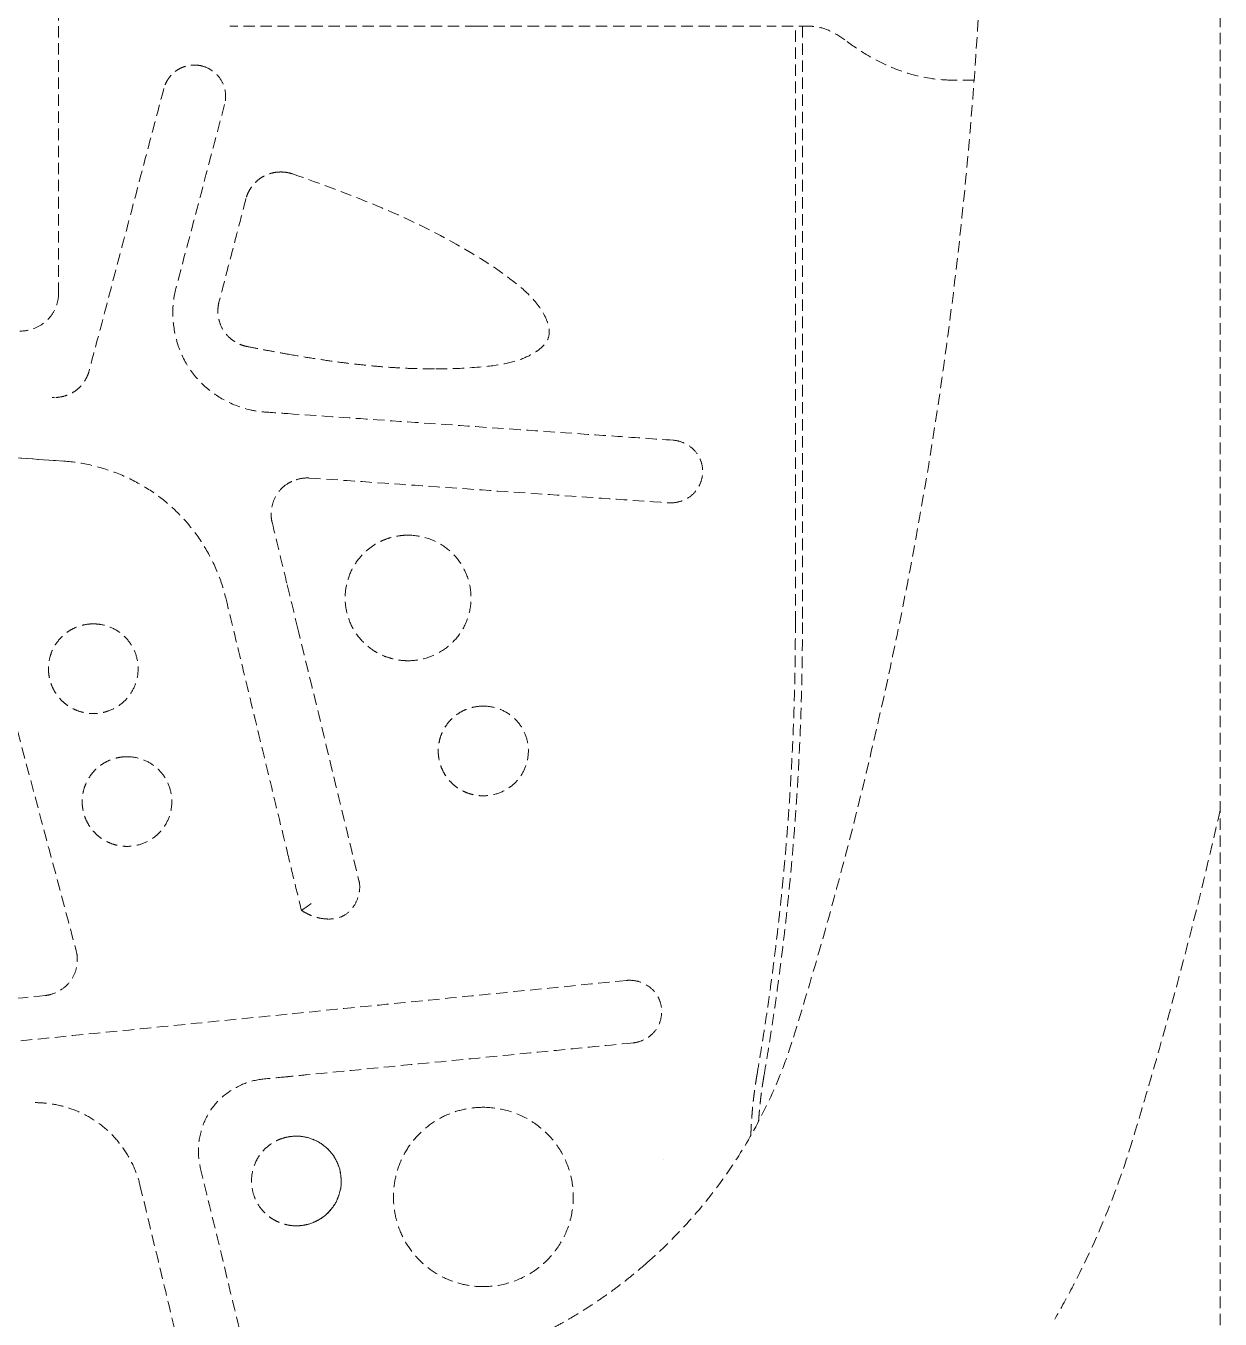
# Model space of a CAD drawing. Header units: millimetres. Extents: x -4151 to 3726, y -2931 to 1353.
# Drawn here: x -208.3 to -75.1, y -318.5 to -174.3 of the extents above; entities that cross this region are included whole.
import ezdxf

# ---------------------------------------------------------------- set-up
doc = ezdxf.new("R2010")
doc.units = ezdxf.units.MM
doc.linetypes.add('HIDDEN', pattern=[1.905, 1.27, -0.635])
doc.layers.add('DIKOM_ОБЪЕКТ', color=7, linetype='Continuous')

msp = doc.modelspace()

# ---------------------------------------------------------------- linework, layer by layer
at = {"layer": 'DIKOM_ОБЪЕКТ', "color": 7, "linetype": 'HIDDEN', "lineweight": 15, "extrusion": (1, -3.44509e-16, -2.22045e-16)}
for p, q in [((-204.683, -204.138), (-204.683, -87.471)), ((-162.741, -212.521), (-162.746, -212.521)), ((-179.179, -217.505), (-179.097, -217.511)), ((-136.38, -227.464), (-136.446, -227.464)), ((-165.68, -231.069), (-165.679, -231.069)), ((-174.522, -273.88), (-174.537, -273.88)), ((-141.016, -280.713), (-140.956, -280.713)), ((-178.155, -298.097), (-178.145, -298.097)), ((-178.146, -308.097), (-178.156, -308.097))]:
    msp.add_line(p, q, dxfattribs=at)
at = {"layer": 'DIKOM_ОБЪЕКТ', "color": 7, "linetype": 'HIDDEN', "lineweight": 15}
for points, degree in [([(-75.086, 82.15), (-75.086, -373.759)], 1), ([(-158.062, -174.305), (-177.061, -174.305)], 1), ([(-120.824, -174.305), (-122.356, -174.305), (-123.889, -174.305), (-125.422, -174.305)], 3), ([(-122.474, -240.805), (-122.474, -174.305)], 1), ([(-121.688, -174.305), (-121.688, -240.805)], 1), ([(-189.539, -178.63), (-189.237, -178.628), (-188.932, -178.664), (-188.64, -178.742)], 3), ([(-102.533, -180.305), (-103.352, -180.305), (-104.17, -180.305), (-104.989, -180.305)], 3), ([(-192.926, -181.229), (-193.846, -184.704), (-195.69, -191.67), (-198.469, -202.172), (-200.332, -209.208), (-201.266, -212.735)], 3), ([(-179.89, -190.557), (-179.646, -190.556), (-179.401, -190.577), (-179.161, -190.62)], 3), ([(-179.878, -190.557), (-179.882, -190.557), (-179.886, -190.557), (-179.89, -190.557)], 3), ([(-179.161, -190.62), (-179.067, -190.637), (-178.974, -190.657), (-178.882, -190.681)], 3), ([(-178.882, -190.681), (-178.778, -190.707), (-178.676, -190.738), (-178.576, -190.773)], 3), ([(-183.768, -193.528), (-184.103, -194.811), (-184.772, -197.378), (-185.776, -201.228), (-186.446, -203.795), (-186.78, -205.078)], 3), ([(-183.697, -210.01), (-183.191, -210.11), (-182.182, -210.308), (-180.679, -210.592), (-179.684, -210.773), (-179.188, -210.86)], 3), ([(-162.715, -212.521), (-162.705, -212.521), (-162.695, -212.521), (-162.685, -212.521)], 3), ([(-205.143, -215.712), (-205.229, -215.712), (-205.315, -215.709), (-205.402, -215.703)], 3), ([(-205.402, -215.703), (-205.315, -215.709), (-205.138, -215.712), (-205.139, -215.712)], 3), ([(-205.139, -215.712), (-205.139, -215.712), (-205.139, -215.712), (-205.139, -215.712)], 3), ([(-181.703, -217.331), (-180.862, -217.389), (-180.02, -217.447), (-179.179, -217.505)], 3), ([(-181.702, -217.332), (-181.702, -217.332), (-181.702, -217.332), (-181.702, -217.332)], 3), ([(-204.094, -222.809), (-203.037, -222.882), (-200.963, -223.2), (-197.933, -224.163), (-195.094, -225.574), (-192.508, -227.411), (-190.263, -229.651), (-188.395, -232.211), (-186.937, -235.037), (-186.276, -237.026), (-186.027, -238.055)], 3), ([(-204.094, -222.809), (-204.092, -222.809), (-204.091, -222.809), (-204.089, -222.809)], 3), ([(-176.94, -224.683), (-176.862, -224.683), (-176.783, -224.686), (-176.705, -224.692)], 3), ([(-176.705, -224.692), (-172.215, -225), (-163.248, -225.622), (-149.879, -226.544), (-141.049, -227.154), (-136.663, -227.457)], 3), ([(-178.671, -225.078), (-178.846, -225.16), (-179.016, -225.254), (-179.179, -225.359)], 3), ([(-136.663, -227.457), (-136.59, -227.462), (-136.518, -227.464), (-136.446, -227.464)], 3), ([(-136.413, -227.464), (-136.411, -227.464), (-136.41, -227.464), (-136.409, -227.464)], 3), ([(-180.866, -229.626), (-180.866, -229.626), (-180.866, -229.626), (-180.866, -229.626)], 3), ([(-180.857, -229.623), (-180.293, -231.955), (-179.728, -234.286), (-179.164, -236.617)], 3), ([(-165.68, -231.069), (-165.688, -231.069), (-165.697, -231.069), (-165.705, -231.069)], 3), ([(-165.679, -231.069), (-165.679, -231.069), (-165.68, -231.069), (-165.68, -231.069)], 3), ([(-179.183, -236.575), (-179.183, -236.575), (-179.183, -236.575), (-179.183, -236.575)], 3), ([(-179.164, -236.617), (-178.78, -238.199), (-178.397, -239.781), (-178.013, -241.363)], 3), ([(-186.027, -238.055), (-185.267, -241.193), (-183.747, -247.47), (-181.468, -256.884), (-179.948, -263.16), (-179.188, -266.298)], 3), ([(-200.807, -240.961), (-201.078, -240.961), (-201.597, -241.004), (-202.361, -241.186), (-203.096, -241.489), (-203.767, -241.904), (-204.363, -242.417), (-204.875, -243.015), (-205.287, -243.688), (-205.587, -244.423), (-205.767, -245.189), (-205.829, -245.973), (-205.763, -246.759), (-205.578, -247.525), (-205.277, -248.251), (-204.867, -248.916), (-204.356, -249.511), (-203.76, -250.022), (-203.091, -250.433), (-202.358, -250.735), (-201.595, -250.917), (-201.078, -250.961), (-200.807, -250.961)], 3), ([(-200.802, -240.961), (-200.804, -240.961), (-200.806, -240.961), (-200.807, -240.961)], 3), ([(-200.805, -240.961), (-200.805, -240.961), (-200.805, -240.961), (-200.805, -240.961)], 3), ([(-165.705, -245.069), (-165.696, -245.069), (-165.688, -245.069), (-165.679, -245.069)], 3), ([(-165.692, -245.069), (-165.692, -245.069), (-165.692, -245.069), (-165.692, -245.069)], 3), ([(-165.679, -245.069), (-165.678, -245.069), (-165.678, -245.069), (-165.677, -245.069)], 3), ([(-200.805, -250.961), (-200.805, -250.961), (-200.805, -250.961), (-200.805, -250.961)], 3), ([(-157.321, -250.133), (-157.592, -250.133), (-158.113, -250.177), (-158.878, -250.36), (-159.614, -250.664), (-160.285, -251.08), (-160.881, -251.594), (-161.392, -252.193), (-161.803, -252.865), (-162.102, -253.599), (-162.281, -254.363), (-162.342, -255.145), (-162.277, -255.929), (-162.093, -256.693), (-161.793, -257.419), (-161.384, -258.083), (-160.874, -258.679), (-160.278, -259.19), (-159.609, -259.603), (-158.876, -259.906), (-158.111, -260.089), (-157.592, -260.133), (-157.321, -260.133)], 3), ([(-157.283, -250.133), (-157.296, -250.133), (-157.308, -250.133), (-157.321, -250.133)], 3), ([(-157.302, -250.133), (-157.302, -250.133), (-157.302, -250.133), (-157.302, -250.133)], 3), ([(-197.044, -255.777), (-197.315, -255.777), (-197.834, -255.821), (-198.598, -256.003), (-199.333, -256.306), (-200.004, -256.72), (-200.6, -257.234), (-201.112, -257.832), (-201.524, -258.505), (-201.824, -259.24), (-202.004, -260.005), (-202.066, -260.789), (-202, -261.576), (-201.815, -262.341), (-201.514, -263.068), (-201.104, -263.732), (-200.593, -264.328), (-199.997, -264.839), (-199.328, -265.25), (-198.595, -265.552), (-197.832, -265.734), (-197.315, -265.777), (-197.044, -265.777)], 3), ([(-197.039, -255.777), (-197.041, -255.777), (-197.043, -255.777), (-197.044, -255.777)], 3), ([(-197.041, -255.777), (-197.041, -255.777), (-197.042, -255.777), (-197.042, -255.777)], 3), ([(-157.321, -260.133), (-157.308, -260.133), (-157.296, -260.133), (-157.283, -260.133)], 3), ([(-157.302, -260.133), (-157.302, -260.133), (-157.302, -260.133), (-157.302, -260.133)], 3), ([(-197.044, -265.777), (-197.043, -265.777), (-197.041, -265.777), (-197.039, -265.777)], 3), ([(-197.042, -265.777), (-197.042, -265.777), (-197.041, -265.777), (-197.041, -265.777)], 3), ([(-179.188, -266.298), (-178.922, -267.398), (-178.389, -269.597), (-177.856, -271.797), (-177.59, -272.897)], 3), ([(-177.59, -272.897), (-177.586, -272.897), (-177.583, -272.897), (-177.579, -272.897)], 3), ([(-174.543, -273.88), (-174.536, -273.88), (-174.529, -273.88), (-174.522, -273.88)], 3), ([(-174.529, -273.88), (-174.529, -273.88), (-174.528, -273.88), (-174.528, -273.88)], 3), ([(-141.334, -280.729), (-145.489, -281.148), (-153.846, -281.978), (-166.482, -283.231), (-174.95, -284.074), (-179.188, -284.496)], 3), ([(-141.016, -280.713), (-141.122, -280.713), (-141.227, -280.718), (-141.334, -280.729)], 3), ([(-140.983, -280.713), (-140.984, -280.713), (-140.985, -280.713), (-140.986, -280.713)], 3), ([(-140.953, -280.713), (-140.954, -280.713), (-140.955, -280.713), (-140.956, -280.713)], 3), ([(-206.184, -282.412), (-206.184, -282.412), (-206.184, -282.412), (-206.184, -282.412)], 3), ([(-140.548, -287.684), (-140.548, -287.684), (-140.548, -287.684), (-140.548, -287.684)], 3), ([(-179.179, -291.469), (-180.078, -291.557), (-180.976, -291.645), (-181.875, -291.733)], 3), ([(-181.873, -291.732), (-181.873, -291.732), (-181.873, -291.732), (-181.873, -291.732)], 3), ([(-179.178, -291.468), (-179.178, -291.468), (-179.178, -291.468), (-179.178, -291.468)], 3), ([(-157.321, -294.88), (-158.026, -294.88), (-159.401, -295.029), (-161.407, -295.667), (-163.225, -296.716), (-164.784, -298.115), (-166.037, -299.819), (-166.89, -301.733), (-167.336, -303.808), (-167.342, -305.901), (-166.904, -307.982), (-166.061, -309.899), (-164.812, -311.614), (-163.253, -313.022), (-161.423, -314.083), (-159.408, -314.729), (-158.027, -314.88), (-157.321, -314.88)], 3), ([(-157.283, -294.88), (-157.296, -294.88), (-157.308, -294.88), (-157.321, -294.88)], 3), ([(-178.155, -298.097), (-178.494, -298.097), (-178.838, -298.132), (-179.188, -298.205)], 3), ([(-137.164, -300.699), (-137.164, -300.699), (-137.164, -300.699), (-137.164, -300.699)], 3), ([(-179.188, -307.987), (-178.84, -308.061), (-178.497, -308.097), (-178.156, -308.097)], 3), ([(-139.046, -312.238), (-139.046, -312.238), (-139.046, -312.238), (-139.046, -312.238)], 3), ([(-157.321, -314.88), (-157.308, -314.88), (-157.296, -314.88), (-157.283, -314.88)], 3)]:
    msp.add_open_spline(points, degree=degree, dxfattribs=at)
for points, knots in [([(-122.681, -287.043), (-121.696, -283.865), (-120.744, -280.676), (-118.041, -271.269), (-116.383, -265.021), (-113.323, -252.469), (-111.92, -246.162), (-109.375, -233.507), (-108.231, -227.155), (-106.202, -214.418), (-105.317, -208.03), (-103.808, -195.23), (-103.184, -188.815), (-102.195, -175.972), (-101.831, -169.541), (-101.388, -157.342), (-101.283, -151.573), (-101.283, -145.805)], [0, 0, 0, 0, 10.0005635, 10.0005635, 29.4140422, 29.4140422, 48.8079181, 48.8079181, 68.1757715, 68.1757715, 87.5231124, 87.5231124, 106.8534432, 106.8534432, 126.1711518, 126.1711518, 143.4760141, 143.4760141, 143.4760141, 143.4760141]), ([(-185.554, -174.305), (-185.553, -174.305), (-185.541, -174.305), (-185.496, -174.305), (-185.438, -174.305), (-185.397, -174.305), (-185.385, -174.305)], [0.00011801, 0.00011801, 0.00011801, 0.00011801, 0.29244512, 0.58215629, 0.87651456, 1, 1, 1, 1]), ([(-177.061, -174.305), (-177.821, -174.305), (-178.575, -174.305), (-180.07, -174.305), (-180.799, -174.305), (-182.221, -174.305), (-182.902, -174.305), (-184.204, -174.305), (-184.814, -174.305), (-185.385, -174.305)], [0, 0, 0, 0, 0.18057128, 0.18057128, 0.36114256, 0.36114256, 0.54171384, 0.54171384, 0.72228513, 0.72228513, 0.72228513, 0.72228513]), ([(-116.961, -175.835), (-117.562, -175.383), (-118.134, -175.043), (-119.255, -174.54), (-119.795, -174.393), (-120.483, -174.314), (-120.654, -174.305), (-120.824, -174.305)], [0, 0, 0, 0, 10.0058445, 10.0058445, 20.9229233, 20.9229233, 24.6044182, 24.6044182, 24.6044182, 24.6044182]), ([(-104.989, -180.305), (-105.824, -180.305), (-106.66, -180.239), (-108.689, -179.924), (-109.877, -179.606), (-112.245, -178.716), (-113.424, -178.138), (-115.386, -176.961), (-116.177, -176.425), (-116.961, -175.835)], [0, 0, 0, 0, 10.0018969, 10.0018969, 24.3572685, 24.3572685, 38.9819311, 38.9819311, 49.0313582, 49.0313582, 49.0313582, 49.0313582]), ([(-188.647, -178.742), (-188.821, -178.696), (-189.165, -178.635), (-189.704, -178.621), (-190.169, -178.679), (-190.539, -178.77), (-190.894, -178.889), (-191.325, -179.093), (-191.712, -179.369), (-191.986, -179.62), (-192.242, -179.893), (-192.516, -180.264), (-192.766, -180.734), (-192.881, -181.058), (-192.926, -181.229)], [0, 0, 0, 0, 0.1, 0.2, 0.3, 0.35, 0.4, 0.5, 0.6, 0.65, 0.7, 0.8, 0.9, 1, 1, 1, 1]), ([(-188.64, -178.742), (-188.312, -178.829), (-187.995, -178.969), (-187.394, -179.341), (-187.108, -179.584), (-186.616, -180.155), (-186.413, -180.496), (-186.149, -181.188), (-186.072, -181.542), (-186.022, -182.272), (-186.055, -182.657), (-186.151, -183.021)], [0, 0, 0, 0, 1.0182965, 1.0182965, 2.1199215, 2.1199215, 3.2771791, 3.2771791, 4.3418484, 4.3418484, 5.4711321, 5.4711321, 5.4711321, 5.4711321]), ([(-186.151, -183.021), (-187.004, -186.243), (-187.858, -189.465), (-189.668, -196.306), (-190.626, -199.924), (-191.584, -203.542)], [0, 0, 0, 0, 10.0000002, 10.0000002, 21.2288993, 21.2288993, 21.2288993, 21.2288993]), ([(-179.887, -190.557), (-180.05, -190.557), (-180.413, -190.578), (-180.879, -190.667), (-181.271, -190.79), (-181.646, -190.94), (-182.094, -191.186), (-182.573, -191.561), (-182.989, -191.999), (-183.335, -192.485), (-183.597, -192.994), (-183.72, -193.345), (-183.768, -193.528)], [0.1177625, 0.1177625, 0.1177625, 0.1177625, 0.2, 0.3, 0.35, 0.4, 0.5, 0.6, 0.7, 0.8, 0.9, 1, 1, 1, 1]), ([(-179.188, -190.617), (-179.388, -190.582), (-179.617, -190.56), (-179.849, -190.557), (-179.882, -190.557)], [0, 0, 0, 0, 0.1, 0.11703685, 0.11703685, 0.11703685, 0.11703685]), ([(-178.576, -190.773), (-175.43, -191.875), (-172.298, -193.023), (-165.986, -195.661), (-162.802, -197.172), (-157.46, -200.254), (-155.195, -201.689), (-152.372, -204.044), (-151.645, -204.778), (-150.759, -206.023), (-150.49, -206.466), (-150.12, -207.304), (-149.992, -207.698), (-149.924, -208.308), (-149.925, -208.522), (-149.997, -208.98), (-150.091, -209.226), (-150.327, -209.625), (-150.46, -209.793), (-150.81, -210.161), (-151.042, -210.35), (-151.666, -210.784), (-152.078, -211.003), (-153.222, -211.515), (-153.986, -211.753), (-155.733, -212.122), (-156.725, -212.227), (-159.187, -212.446), (-160.666, -212.506), (-162.326, -212.52), (-162.505, -212.521), (-162.685, -212.521)], [0, 0, 0, 0, 10.0047572, 10.0047572, 20.567084, 20.567084, 28.5943581, 28.5943581, 31.654149, 31.654149, 33.1941185, 33.1941185, 34.4071555, 34.4071555, 35.0375415, 35.0375415, 35.7983975, 35.7983975, 36.4316866, 36.4316866, 37.3257413, 37.3257413, 38.7217715, 38.7217715, 41.112043, 41.112043, 44.1184436, 44.1184436, 48.5806422, 48.5806422, 49.1227528, 49.1227528, 49.1227528, 49.1227528]), ([(-204.683, -204.138), (-204.683, -204.528), (-204.747, -204.921), (-204.987, -205.702), (-205.176, -206.095), (-205.679, -206.835), (-206.013, -207.181), (-206.748, -207.715), (-207.149, -207.92), (-208.025, -208.219), (-208.518, -208.305), (-209.004, -208.305)], [0, 0, 0, 0, 1.1694342, 1.1694342, 2.4505745, 2.4505745, 3.8529447, 3.8529447, 5.1738403, 5.1738403, 6.6331363, 6.6331363, 6.6331363, 6.6331363]), ([(-191.584, -203.542), (-191.825, -204.453), (-191.936, -205.406), (-191.921, -207.32), (-191.788, -208.298), (-191.276, -210.218), (-190.881, -211.175), (-189.853, -212.899), (-189.211, -213.682), (-187.777, -215.006), (-186.981, -215.568), (-185.248, -216.5), (-184.289, -216.865), (-182.78, -217.212), (-182.242, -217.294), (-181.703, -217.331)], [0, 0, 0, 0, 2.8275594, 2.8275594, 5.7418366, 5.7418366, 8.788339, 8.788339, 11.7651426, 11.7651426, 14.6438444, 14.6438444, 17.6700434, 17.6700434, 19.2914229, 19.2914229, 19.2914229, 19.2914229]), ([(-186.78, -205.078), (-186.824, -205.248), (-186.887, -205.588), (-186.915, -206.118), (-186.872, -206.67), (-186.715, -207.4), (-186.332, -208.268), (-185.719, -208.97), (-185.141, -209.415), (-184.673, -209.686), (-184.193, -209.887), (-183.866, -209.976), (-183.697, -210.01)], [0, 0, 0, 0, 0.0833333, 0.1666667, 0.25, 0.3333333, 0.5, 0.6666667, 0.75, 0.8333333, 0.9166667, 1, 1, 1, 1]), ([(-179.188, -210.86), (-178.328, -211.013), (-176.67, -211.292), (-174.378, -211.637), (-172.261, -211.914), (-170.309, -212.13), (-168.505, -212.291), (-166.834, -212.405), (-165.29, -212.478), (-163.926, -212.515), (-163.114, -212.521), (-162.746, -212.521)], [0, 0, 0, 0, 0.02380952, 0.04761905, 0.07142857, 0.0952381, 0.11904762, 0.14285714, 0.16666667, 0.19047619, 0.21178982, 0.21178982, 0.21178982, 0.21178982]), ([(-201.266, -212.735), (-201.334, -212.993), (-201.52, -213.482), (-201.94, -214.157), (-202.476, -214.737), (-203.119, -215.198), (-203.842, -215.52), (-204.528, -215.681), (-204.965, -215.711), (-205.141, -215.712)], [0, 0, 0, 0, 0.14285714, 0.28571429, 0.42857143, 0.57142857, 0.71428571, 0.85714286, 0.95242629, 0.95242629, 0.95242629, 0.95242629]), ([(-284.197, -217.265), (-279.528, -217.589), (-270.059, -218.245), (-255.294, -219.267), (-239.425, -220.364), (-222.192, -221.556), (-210.254, -222.382), (-204.089, -222.809)], [0, 0, 0, 0, 0.1748904, 0.3546958, 0.5529685, 0.7691159, 1, 1, 1, 1]), ([(-179.097, -217.511), (-175.772, -217.74), (-172.448, -217.969), (-164.627, -218.508), (-160.131, -218.817), (-151.179, -219.434), (-146.72, -219.743), (-140.224, -220.191), (-138.165, -220.333), (-136.113, -220.474)], [0, 0, 0, 0, 10.002355, 10.002355, 23.5833959, 23.5833959, 37.1627386, 37.1627386, 43.4888456, 43.4888456, 43.4888456, 43.4888456]), ([(-136.113, -220.474), (-135.782, -220.496), (-135.453, -220.572), (-134.789, -220.819), (-134.451, -221.007), (-133.823, -221.493), (-133.533, -221.812), (-133.127, -222.484), (-132.988, -222.834), (-132.824, -223.556), (-132.8, -223.937), (-132.873, -224.679), (-132.973, -225.049), (-133.278, -225.731), (-133.489, -226.052), (-133.995, -226.597), (-134.297, -226.827), (-134.949, -227.184), (-135.306, -227.315), (-135.904, -227.438), (-136.142, -227.464), (-136.38, -227.464)], [0.0000197, 0.0000197, 0.0000197, 0.0000197, 1.0034113, 1.0034113, 2.1482269, 2.1482269, 3.405103, 3.405103, 4.5095139, 4.5095139, 5.6265297, 5.6265297, 6.7462357, 6.7462357, 7.8725432, 7.8725432, 8.9901151, 8.9901151, 10.1211785, 10.1211785, 10.8416786, 10.8416786, 10.8416786, 10.8416786]), ([(-231.688, -220.899), (-231.39, -220.92), (-222.191, -221.556), (-212.993, -222.193), (-204.094, -222.809)], [0.65550605, 0.65550605, 0.65550605, 0.65550605, 0.66666667, 1, 1, 1, 1]), ([(-176.94, -224.683), (-177.336, -224.683), (-177.737, -224.748), (-178.305, -224.922), (-178.491, -224.994), (-178.671, -225.078)], [0, 0, 0, 0, 1.1909864, 1.1909864, 1.786526, 1.786526, 1.786526, 1.786526]), ([(-179.179, -225.359), (-179.561, -225.608), (-179.907, -225.926), (-180.417, -226.619), (-180.605, -226.988), (-180.871, -227.769), (-180.948, -228.193), (-180.97, -228.952), (-180.937, -229.295), (-180.858, -229.623)], [0, 0, 0, 0, 1.3676115, 1.3676115, 2.5814131, 2.5814131, 3.8437633, 3.8437633, 4.8592449, 4.8592449, 4.8592449, 4.8592449]), ([(-165.705, -231.069), (-166.048, -231.069), (-166.71, -231.119), (-167.687, -231.331), (-168.633, -231.681), (-169.51, -232.162), (-170.311, -232.765), (-171.254, -233.711), (-172.16, -235.109), (-172.729, -237.076), (-172.728, -239.068), (-172.157, -241.031), (-171.077, -242.703), (-169.799, -243.817), (-168.629, -244.456), (-167.683, -244.806), (-166.707, -245.018), (-166.047, -245.069), (-165.705, -245.069)], [0, 0, 0, 0, 0.0454545, 0.0909091, 0.1363636, 0.1818182, 0.2272727, 0.2727273, 0.3636364, 0.4545455, 0.5454545, 0.6363636, 0.7272727, 0.8181818, 0.8636364, 0.9090909, 0.9545455, 1, 1, 1, 1]), ([(-165.679, -231.069), (-164.921, -231.069), (-164.155, -231.195), (-162.706, -231.679), (-162.007, -232.051), (-160.801, -232.982), (-160.271, -233.543), (-159.418, -234.806), (-159.093, -235.53), (-158.705, -236.998), (-158.628, -237.76), (-158.723, -239.258), (-158.895, -240.012), (-159.465, -241.415), (-159.875, -242.08), (-160.866, -243.216), (-161.454, -243.708), (-162.757, -244.48), (-163.492, -244.761), (-164.714, -245.017), (-165.197, -245.069), (-165.677, -245.069)], [0.0000018, 0.0000018, 0.0000018, 0.0000018, 2.2778307, 2.2778307, 4.5964154, 4.5964154, 6.858759, 6.858759, 9.1756715, 9.1756715, 11.4155068, 11.4155068, 13.6774294, 13.6774294, 15.9612882, 15.9612882, 18.2081399, 18.2081399, 20.5169724, 20.5169724, 21.9626926, 21.9626926, 21.9626926, 21.9626926]), ([(-212.216, -241.859), (-211.355, -245.079), (-210.494, -248.299), (-207.328, -260.146), (-205.023, -268.773), (-202.717, -277.399)], [0, 0, 0, 0, 10.0000002, 10.0000002, 36.7881673, 36.7881673, 36.7881673, 36.7881673]), ([(-200.802, -240.961), (-200.802, -240.961), (-200.802, -240.961), (-200.801, -240.961), (-200.8, -240.961), (-200.797, -240.961), (-200.794, -240.961), (-200.785, -240.961), (-200.777, -240.961), (-200.749, -240.961), (-200.727, -240.961), (-200.641, -240.963), (-200.576, -240.965), (-200.317, -240.981), (-200.123, -241.004), (-199.388, -241.134), (-198.853, -241.321), (-197.897, -241.853), (-197.462, -242.2), (-196.732, -243.004), (-196.427, -243.473), (-196, -244.466), (-195.866, -244.999), (-195.772, -246.079), (-195.819, -246.639), (-196.081, -247.697), (-196.3, -248.208), (-196.884, -249.116), (-197.254, -249.525), (-198.099, -250.203), (-198.588, -250.477), (-199.234, -250.71), (-199.369, -250.752), (-199.622, -250.82), (-199.741, -250.847), (-200.17, -250.93), (-200.488, -250.961), (-200.802, -250.961)], [0, 0, 0, 0, 0.0008, 0.0008, 0.0032, 0.0032, 0.0104, 0.0104, 0.0320001, 0.0320001, 0.0968014, 0.0968014, 0.2912372, 0.2912372, 0.8754134, 0.8754134, 2.5308473, 2.5308473, 4.156841, 4.156841, 5.7898895, 5.7898895, 7.3984963, 7.3984963, 9.0411414, 9.0411414, 10.6665963, 10.6665963, 12.2793492, 12.2793492, 13.9171063, 13.9171063, 14.3396739, 14.3396739, 14.7048954, 14.7048954, 15.6508056, 15.6508056, 15.6508056, 15.6508056]), ([(-178.013, -241.363), (-177.227, -244.602), (-176.442, -247.842), (-174.158, -257.259), (-172.658, -263.437), (-171.161, -269.615)], [0, 0, 0, 0, 10.0000074, 10.0000074, 29.0727434, 29.0727434, 29.0727434, 29.0727434]), ([(-157.283, -250.133), (-156.734, -250.133), (-156.178, -250.226), (-155.134, -250.579), (-154.633, -250.849), (-153.772, -251.521), (-153.395, -251.925), (-152.79, -252.832), (-152.561, -253.349), (-152.29, -254.399), (-152.238, -254.945), (-152.313, -256.013), (-152.439, -256.55), (-152.852, -257.547), (-153.148, -258.02), (-153.859, -258.826), (-154.279, -259.174), (-155.21, -259.719), (-155.735, -259.918), (-156.603, -260.097), (-156.944, -260.133), (-157.283, -260.133)], [0, 0, 0, 0, 1.6553797, 1.6553797, 3.3216814, 3.3216814, 4.9435139, 4.9435139, 6.5965513, 6.5965513, 8.1984273, 8.1984273, 9.8098436, 9.8098436, 11.4402097, 11.4402097, 13.0419504, 13.0419504, 14.6905173, 14.6905173, 15.7132588, 15.7132588, 15.7132588, 15.7132588]), ([(-197.039, -255.777), (-196.497, -255.777), (-195.949, -255.868), (-194.929, -256.211), (-194.444, -256.468), (-193.601, -257.109), (-193.229, -257.496), (-192.622, -258.367), (-192.385, -258.866), (-192.091, -259.887), (-192.023, -260.42), (-192.059, -261.478), (-192.165, -262.016), (-192.534, -263.02), (-192.807, -263.498), (-193.473, -264.321), (-193.87, -264.681), (-194.757, -265.26), (-195.262, -265.481), (-196.19, -265.721), (-196.616, -265.777), (-197.039, -265.777)], [0, 0, 0, 0, 1.6241939, 1.6241939, 3.2292229, 3.2292229, 4.8011352, 4.8011352, 6.4152485, 6.4152485, 7.9888453, 7.9888453, 9.5912633, 9.5912633, 11.1987317, 11.1987317, 12.7684943, 12.7684943, 14.3779399, 14.3779399, 15.646323, 15.646323, 15.646323, 15.646323]), ([(-75.086, -261.743), (-75.711, -264.493), (-76.357, -267.237), (-78.626, -276.531), (-80.352, -283.055), (-83.075, -292.591), (-83.973, -295.634), (-84.9, -298.669)], [82.4610247, 82.4610247, 82.4610247, 82.4610247, 90.9304413, 90.9304413, 111.2010284, 111.2010284, 120.7381756, 120.7381756, 120.7381756, 120.7381756]), ([(-171.161, -269.615), (-171.095, -269.884), (-171.072, -270.166), (-171.096, -270.76), (-171.153, -271.077), (-171.361, -271.766), (-171.536, -272.138), (-172.001, -272.825), (-172.309, -273.147), (-172.956, -273.567), (-173.283, -273.7), (-173.919, -273.851), (-174.232, -273.882), (-174.543, -273.88)], [0, 0, 0, 0, 0.8310423, 0.8310423, 1.7838736, 1.7838736, 2.9889295, 2.9889295, 4.2742477, 4.2742477, 5.3038401, 5.3038401, 6.236276, 6.236276, 6.236276, 6.236276]), ([(-176.48, -272.138), (-176.567, -272.205), (-176.648, -272.266), (-176.755, -272.345), (-176.788, -272.369), (-176.833, -272.402), (-176.855, -272.417), (-176.878, -272.434), (-176.888, -272.441), (-176.894, -272.445), (-176.896, -272.446), (-176.967, -272.498), (-177.032, -272.543), (-177.15, -272.625), (-177.203, -272.661), (-177.35, -272.759), (-177.431, -272.812), (-177.543, -272.881), (-177.574, -272.897), (-177.579, -272.897)], [0, 0, 0, 0, 0.125, 0.125, 0.1875, 0.1875, 0.21875, 0.234375, 0.2421875, 0.2421875, 0.25, 0.25, 0.375, 0.375, 0.5, 0.5, 0.75, 0.75, 1, 1, 1, 1]), ([(-177.59, -272.897), (-177.425, -273.012), (-177.094, -273.215), (-176.569, -273.464), (-176.037, -273.655), (-175.354, -273.827), (-174.856, -273.88), (-174.537, -273.88)], [0, 0, 0, 0, 0.05555556, 0.11111111, 0.16666667, 0.22222222, 0.32395227, 0.32395227, 0.32395227, 0.32395227]), ([(-202.717, -277.399), (-202.619, -277.768), (-202.579, -278.155), (-202.605, -278.95), (-202.681, -279.366), (-202.961, -280.181), (-203.18, -280.586), (-203.717, -281.248), (-204.027, -281.525), (-204.722, -281.986), (-205.119, -282.17), (-205.744, -282.347), (-205.963, -282.39), (-206.184, -282.412)], [0, 0, 0, 0, 1.1435172, 1.1435172, 2.3862852, 2.3862852, 3.7260263, 3.7260263, 4.9447987, 4.9447987, 6.2277806, 6.2277806, 6.8934655, 6.8934655, 6.8934655, 6.8934655]), ([(-140.953, -280.713), (-140.587, -280.713), (-140.218, -280.773), (-139.498, -280.999), (-139.139, -281.174), (-138.501, -281.632), (-138.216, -281.925), (-137.793, -282.549), (-137.637, -282.88), (-137.429, -283.582), (-137.38, -283.962), (-137.406, -284.7), (-137.478, -285.067), (-137.729, -285.755), (-137.914, -286.085), (-138.368, -286.648), (-138.637, -286.89), (-139.244, -287.298), (-139.591, -287.464), (-140.154, -287.631), (-140.363, -287.673), (-140.574, -287.694)], [0, 0, 0, 0, 1.1072271, 1.1072271, 2.284969, 2.284969, 3.4785881, 3.4785881, 4.5539313, 4.5539313, 5.6745651, 5.6745651, 6.7690526, 6.7690526, 7.8760778, 7.8760778, 8.945515, 8.945515, 10.0832384, 10.0832384, 10.7229955, 10.7229955, 10.7229955, 10.7229955]), ([(-206.184, -282.412), (-209.501, -282.744), (-212.817, -283.076), (-221.318, -283.927), (-226.503, -284.445), (-231.688, -284.964)], [0, 0, 0, 0, 10.0000363, 10.0000363, 25.6321394, 25.6321394, 25.6321394, 25.6321394]), ([(-179.188, -284.496), (-185.917, -285.166), (-199.378, -286.509), (-216.88, -288.256), (-227.65, -289.331), (-231.688, -289.734)], [0, 0, 0, 0, 0.33333333, 0.66666667, 0.86658244, 0.86658244, 0.86658244, 0.86658244]), ([(-139.046, -312.238), (-137.378, -310.776), (-135.795, -309.211), (-132.836, -305.91), (-131.454, -304.169), (-128.914, -300.539), (-127.751, -298.644), (-125.664, -294.734), (-124.737, -292.712), (-123.477, -289.46), (-123.058, -288.258), (-122.681, -287.043)], [0, 0, 0, 0, 6.6649695, 6.6649695, 13.3232424, 13.3232424, 19.9842764, 19.9842764, 26.6470154, 26.6470154, 30.4710447, 30.4710447, 30.4710447, 30.4710447]), ([(-140.574, -287.694), (-143.825, -288.012), (-147.092, -288.331), (-154.785, -289.084), (-159.223, -289.518), (-168.121, -290.388), (-172.584, -290.824), (-177.721, -291.327), (-178.392, -291.392), (-179.062, -291.458)], [0, 0, 0, 0, 10.0024311, 10.0024311, 23.476325, 23.476325, 36.9499048, 36.9499048, 38.9721505, 38.9721505, 38.9721505, 38.9721505]), ([(-181.875, -291.733), (-182.651, -291.81), (-183.421, -292.014), (-184.906, -292.639), (-185.632, -293.081), (-186.932, -294.17), (-187.513, -294.845), (-188.368, -296.291), (-188.671, -297.067), (-189.049, -298.684), (-189.118, -299.547), (-189.021, -300.79), (-188.959, -301.188), (-188.865, -301.577)], [0, 0, 0, 0, 2.3408594, 2.3408594, 4.8341707, 4.8341707, 7.4316523, 7.4316523, 9.8740121, 9.8740121, 12.4129051, 12.4129051, 13.6140235, 13.6140235, 13.6140235, 13.6140235]), ([(-179.179, -291.469), (-179.166, -291.468), (-179.14, -291.466), (-179.101, -291.462), (-179.075, -291.459), (-179.062, -291.458)], [0, 0, 0, 0, 0.3325656, 0.6658988, 1, 1, 1, 1]), ([(-207.305, -294.359), (-206.978, -294.359), (-205.939, -294.404), (-204.195, -294.705), (-202.16, -295.433), (-200.287, -296.509), (-198.652, -297.92), (-197.293, -299.594), (-196.237, -301.486), (-195.771, -302.831), (-195.602, -303.532)], [0.06771824, 0.06771824, 0.06771824, 0.06771824, 0.125, 0.25, 0.375, 0.5, 0.625, 0.75, 0.875, 1, 1, 1, 1]), ([(-157.283, -294.88), (-156.333, -294.88), (-155.375, -295.019), (-153.551, -295.548), (-152.668, -295.947), (-151.076, -296.967), (-150.349, -297.594), (-149.103, -299.015), (-148.572, -299.825), (-147.78, -301.54), (-147.507, -302.459), (-147.224, -304.32), (-147.217, -305.283), (-147.47, -307.142), (-147.726, -308.059), (-148.482, -309.774), (-148.992, -310.587), (-150.2, -312.019), (-150.907, -312.655), (-152.467, -313.703), (-153.336, -314.12), (-155.134, -314.688), (-156.079, -314.851), (-157.107, -314.878), (-157.195, -314.88), (-157.283, -314.88)], [0, 0, 0, 0, 2.8677201, 2.8677201, 5.7357305, 5.7357305, 8.5747805, 8.5747805, 11.4295677, 11.4295677, 14.251531, 14.251531, 17.0800035, 17.0800035, 19.8830298, 19.8830298, 22.7118252, 22.7118252, 25.5261819, 25.5261819, 28.3809361, 28.3809361, 31.2221447, 31.2221447, 31.4873762, 31.4873762, 31.4873762, 31.4873762]), ([(-179.188, -298.205), (-179.455, -298.262), (-179.963, -298.412), (-180.68, -298.754), (-181.36, -299.23), (-181.948, -299.808), (-182.422, -300.45), (-182.9, -301.38), (-183.194, -302.599), (-183.135, -303.926), (-182.792, -305.087), (-182.303, -305.937), (-181.787, -306.548), (-181.347, -306.959), (-180.858, -307.317), (-180.326, -307.614), (-179.771, -307.839), (-179.387, -307.945), (-179.188, -307.987)], [0, 0, 0, 0, 0.05, 0.1, 0.15, 0.2, 0.25, 0.3, 0.4, 0.5, 0.6, 0.7, 0.75, 0.8, 0.85, 0.9, 0.95, 1, 1, 1, 1]), ([(-178.152, -298.097), (-177.619, -298.096), (-177.08, -298.182), (-176.063, -298.515), (-175.574, -298.77), (-174.723, -299.407), (-174.347, -299.793), (-173.733, -300.662), (-173.493, -301.159), (-173.193, -302.178), (-173.122, -302.71), (-173.151, -303.766), (-173.254, -304.303), (-173.617, -305.307), (-173.885, -305.786), (-174.545, -306.613), (-174.94, -306.976), (-175.824, -307.562), (-176.327, -307.786), (-177.273, -308.038), (-177.718, -308.098), (-178.159, -308.097)], [0, 0, 0, 0, 1.598481, 1.598481, 3.2113834, 3.2113834, 4.789559, 4.789559, 6.4030895, 6.4030895, 7.9751065, 7.9751065, 9.5737548, 9.5737548, 11.1786408, 11.1786408, 12.7488428, 12.7488428, 14.3608966, 14.3608966, 15.685978, 15.685978, 15.685978, 15.685978]), ([(-178.151, -308.097), (-177.966, -308.097), (-177.518, -308.07), (-176.801, -307.931), (-176.045, -307.655), (-175.333, -307.254), (-174.699, -306.741), (-174.16, -306.143), (-173.722, -305.466), (-173.4, -304.719), (-173.2, -303.924), (-173.13, -303.108), (-173.197, -302.293), (-173.389, -301.51), (-173.699, -300.772), (-174.134, -300.084), (-174.854, -299.272), (-175.978, -298.493), (-177.219, -298.142), (-177.951, -298.097), (-178.15, -298.097)], [0.05910758, 0.05910758, 0.05910758, 0.05910758, 0.09090909, 0.13636364, 0.18181818, 0.22727273, 0.27272727, 0.31818182, 0.36363636, 0.40909091, 0.45454545, 0.5, 0.54545455, 0.59090909, 0.63636364, 0.68181818, 0.72727273, 0.81818182, 0.90909091, 0.94254096, 0.94254096, 0.94254096, 0.94254096]), ([(-84.9, -298.669), (-85.748, -301.446), (-86.724, -304.188), (-88.922, -309.563), (-90.146, -312.202), (-92.142, -316.035), (-92.825, -317.279), (-93.536, -318.506)], [0, 0, 0, 0, 8.7285928, 8.7285928, 17.4558973, 17.4558973, 21.7192223, 21.7192223, 21.7192223, 21.7192223]), ([(-188.865, -301.577), (-188.083, -304.818), (-187.3, -308.058), (-185.412, -315.878), (-184.31, -320.459), (-183.202, -325.039)], [0, 0, 0, 0, 10.0000001, 10.0000001, 24.1355688, 24.1355688, 24.1355688, 24.1355688]), ([(-195.602, -303.532), (-194.992, -306.051), (-193.773, -311.117), (-191.965, -318.603), (-190.764, -323.579), (-190.184, -325.982)], [0, 0, 0, 0, 0.33333333, 0.66666667, 0.97512114, 0.97512114, 0.97512114, 0.97512114])]:
    msp.add_open_spline(points, degree=3, knots=knots, dxfattribs=at)
for points, weights in [([(-158.062, -174.305), (-141.679, -174.305), (-128.919, -174.305), (-125.422, -174.305)], [0.957574516822, 0.816436784722, 0.816436784722, 0.957574516822]), ([(-205.402, -215.703), (-205.402, -215.703), (-205.402, -215.703), (-205.402, -215.703)], [1.17108822242, 1.17124991815, 1.17141172848, 1.17157365343]), ([(-165.679, -231.069), (-165.679, -231.069), (-165.679, -231.069), (-165.679, -231.069)], [1.17028010058, 1.17027734973, 1.17027459892, 1.17027184814]), ([(-126.757, -291.251), (-123.905, -274.577), (-122.474, -257.721), (-122.474, -240.805)], [1, 0.997609924359, 0.997609924359, 1]), ([(-121.688, -240.805), (-121.688, -257.765), (-123.123, -274.665), (-125.982, -291.383)], [1, 0.997609924387, 0.997609924387, 1]), ([(-157.283, -250.133), (-157.283, -250.133), (-157.283, -250.133), (-157.283, -250.133)], [1.17028061297, 1.17027859025, 1.17027656755, 1.17027454487]), ([(-157.283, -260.133), (-157.283, -260.133), (-157.283, -260.133), (-157.283, -260.133)], [1.17027574502, 1.17027736765, 1.1702789903, 1.17028061297]), ([(-140.574, -287.694), (-140.574, -287.694), (-140.574, -287.694), (-140.574, -287.694)], [1.16099782646, 1.16100837205, 1.16101891816, 1.16102946479]), ([(-127.446, -298.028), (-127.371, -295.751), (-127.14, -293.488), (-126.757, -291.251)], [0.988056851706, 0.990491232084, 0.994472281515, 1]), ([(-179.062, -291.458), (-179.062, -291.458), (-179.062, -291.458), (-179.062, -291.458)], [1.17018659181, 1.17065181925, 1.17111800051, 1.17158513559]), ([(-125.982, -291.383), (-126.269, -293.061), (-126.469, -294.751), (-126.581, -296.45)], [1, 0.998539056695, 0.997971120835, 0.998296192419]), ([(-139.046, -312.238), (-149.233, -321.197), (-161.924, -325.982), (-175.486, -325.982)], [0.99584489473, 0.953372983423, 0.953635031795, 0.996631039847])]:
    msp.add_rational_spline(points, weights, degree=3, dxfattribs=at)

doc.saveas('drawing.dxf')
